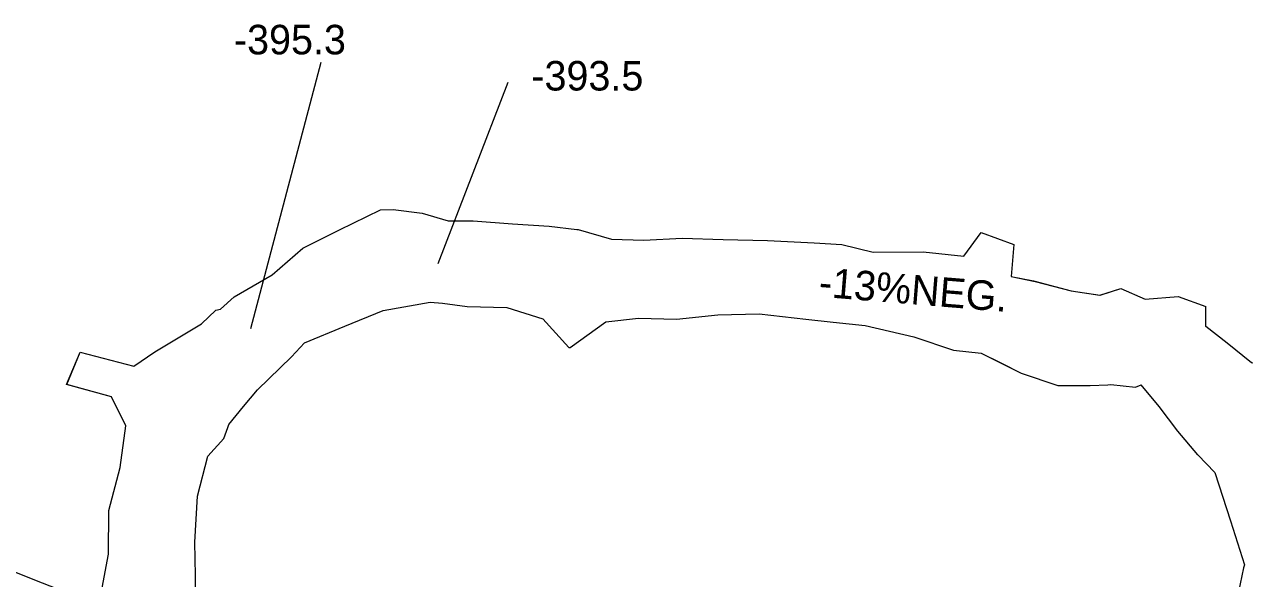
# Model space of a CAD drawing. Extents: x 0 to 99091, y -1812 to 13278.
# Drawn here: x 10198.9 to 10281.5, y 10094.2 to 10131.8 of the extents above; entities that cross this region are included whole.
import ezdxf

# ---------------------------------------------------------------- set-up
doc = ezdxf.new("R2010")
doc.units = 0
doc.header["$MEASUREMENT"] = 0
doc.layers.add('PROY82-480', color=3, linetype='Continuous')
doc.layers.add('R-380-8541-SE-SCR', color=1, linetype='Continuous')

msp = doc.modelspace()

# ---------------------------------------------------------------- linework, layer by layer
at = {"color": 2, "linetype": 'Continuous', "lineweight": 0, "flags": 128}
msp.add_lwpolyline([(10214.25529, 10111.17479), (10219.01641, 10129.23536)], dxfattribs=at)
at = {"color": 2, "linetype": 'Continuous', "lineweight": 0, "elevation": -393.4543, "flags": 128}
msp.add_lwpolyline([(10226.92, 10115.59), (10231.67304, 10127.86224)], dxfattribs=at)
at = {"layer": 'R-380-8541-SE-SCR', "color": 1, "linetype": 'Continuous', "lineweight": 0, "flags": 128}
for points, elevation in [([(10277.02393, 10113.3446), (10278.89869, 10112.67599)], -382.06388), ([(10277.02393, 10113.3446), (10278.89869, 10112.67592)], -386.95488)]:
    msp.add_lwpolyline(points, dxfattribs=dict(at, elevation=elevation))
at = {"layer": 'R-380-8541-SE-SCR', "color": 1, "linetype": 'Continuous', "lineweight": 0}
for points in [[(10211.8889, 10112.42423, -395.91283), (10212.20099, 10112.50179, -396.15987), (10213.10859, 10113.3305, -396.02022), (10213.10859, 10113.3305, -396.02022), (10215.68544, 10114.82982, -395.67111), (10217.76306, 10116.62837, -395.3569), (10220.25969, 10117.85745, -394.83106), (10223.01875, 10119.22766, -393.87031), (10223.88235, 10119.24197, -393.70348)], [(10211.8889, 10112.42423, -390.85383), (10212.20099, 10112.50179, -390.95987), (10213.10859, 10113.3305, -361.72022), (10213.10859, 10113.3305, -390.52022), (10215.68544, 10114.82982, -390.17111), (10217.76306, 10116.62837, -389.7569), (10220.25969, 10117.85745, -389.53106), (10223.01875, 10119.22766, -388.77031), (10223.88235, 10119.24197, -389.20348)], [(10223.88235, 10119.24197, -389.20348), (10223.88235, 10119.24197, -389.20348), (10225.85529, 10119.0062, -388.55466), (10227.60969, 10118.48473, -388.33072), (10229.29937, 10118.46889, -387.71923), (10231.9721, 10118.28527, -387.68332), (10234.44684, 10118.11526, -387.1723), (10236.3208, 10117.88629, -387.23592), (10236.41978, 10117.87949, -387.22348), (10238.66228, 10117.22426, -386.63733), (10240.84691, 10117.17441, -386.76363), (10243.44121, 10117.2969, -387.04017), (10246.21977, 10117.20625, -386.89182)], [(10223.88235, 10119.24197, -393.70348), (10223.88235, 10119.24197, -393.70348), (10225.85529, 10119.0062, -393.55466), (10227.60969, 10118.48473, -393.33072), (10229.29937, 10118.46889, -393.21923), (10231.9721, 10118.28527, -392.78332), (10234.44684, 10118.11526, -392.1723), (10236.3208, 10117.88629, -391.73592), (10236.41978, 10117.87949, -391.72348), (10238.66228, 10117.22426, -391.73733), (10240.84691, 10117.17441, -391.66363), (10243.44121, 10117.2969, -391.54017), (10246.21977, 10117.20625, -391.09182)], [(10246.21977, 10117.20625, -386.89182), (10249.21886, 10117.13693, -386.32649), (10252.38257, 10116.99029, -386.02705), (10254.25897, 10116.88458, -385.53051), (10256.38621, 10116.34889, -384.78714), (10259.76814, 10116.37946, -383.85649), (10262.51726, 10116.0772, -384.01947), (10263.69929, 10117.68123, -383.32293), (10265.90774, 10116.87015, -383.29534)], [(10246.21977, 10117.20625, -391.09182), (10249.21886, 10117.13693, -391.02649), (10252.38257, 10116.99029, -390.52705), (10254.25897, 10116.88458, -390.23051), (10256.38621, 10116.34889, -389.58714), (10259.76814, 10116.37946, -388.95649), (10262.51726, 10116.0772, -388.31947), (10263.69929, 10117.68123, -388.12293), (10265.90792, 10116.87005, -388.09534)], [(10265.90774, 10116.87015, -383.29534), (10265.90774, 10116.87015, -383.29534), (10265.90774, 10116.87015, -383.29534), (10265.90774, 10116.87015, -383.29534), (10265.71904, 10114.71759, -382.97615), (10267.23704, 10114.41987, -382.8967), (10269.78944, 10113.72914, -382.14258), (10271.73303, 10113.43868, -382.05833), (10273.16031, 10113.90179, -381.94874)], [(10265.90792, 10116.87005, -388.09534), (10265.90792, 10116.87005, -388.09534), (10265.90792, 10116.87005, -388.09534), (10265.90792, 10116.87005, -388.09534), (10265.71904, 10114.71759, -387.77615), (10267.35134, 10114.37533, -387.7967), (10269.78165, 10113.73181, -387.34258), (10271.74351, 10113.43925, -387.15833), (10273.16031, 10113.90179, -387.04874)], [(10273.16031, 10113.90179, -381.94874), (10273.16031, 10113.90179, -381.94874), (10273.16031, 10113.90179, -381.94874), (10273.16031, 10113.90179, -381.94874), (10274.78773, 10113.17066, -381.96406), (10277.02393, 10113.3446, -382.06388)], [(10273.16031, 10113.90179, -387.04874), (10273.16031, 10113.90179, -387.04874), (10273.16031, 10113.90179, -387.04874), (10273.16031, 10113.90179, -387.04874), (10274.78773, 10113.17066, -386.96406), (10277.02393, 10113.3446, -386.95488)], [(10204.18903, 10093.60546, -393.10618), (10204.60791, 10095.89318, -392.80399), (10204.63662, 10098.85605, -391.75784), (10205.39099, 10101.76317, -391.79412), (10205.79491, 10104.5874, -391.54797), (10204.81198, 10106.54353, -391.31611), (10201.76657, 10107.40057, -391.34578), (10202.70301, 10109.59023, -391.3282), (10206.33173, 10108.63687, -391.09633), (10207.7531, 10109.5984, -391.17326), (10210.91178, 10111.51093, -391.01832), (10211.8889, 10112.42423, -390.85383)], [(10204.18903, 10093.60546, -397.30618), (10204.60791, 10095.89318, -397.20399), (10204.63662, 10098.85605, -397.15784), (10205.39099, 10101.76317, -396.99412), (10205.79491, 10104.5874, -396.84797), (10204.81198, 10106.54353, -396.71611), (10201.78946, 10107.40057, -396.64578), (10202.70301, 10109.59023, -396.6282), (10206.33173, 10108.63687, -396.49633), (10207.7531, 10109.5984, -396.27326), (10210.91178, 10111.51093, -396.11832), (10211.8889, 10112.42423, -395.91283)], [(10217.89218, 10110.20599, -390.85383), (10217.89218, 10110.20599, -390.85383), (10217.89218, 10110.20599, -390.85383), (10217.89218, 10110.20599, -390.85383), (10217.89218, 10110.20599, -390.85383), (10217.89218, 10110.20599, -390.85383), (10217.89218, 10110.20599, -390.85383), (10220.60485, 10111.34403, -389.7569), (10223.19621, 10112.39697, -389.53106), (10226.38153, 10112.97453, -388.77031), (10227.22589, 10112.8979, -388.33072)], [(10217.89218, 10110.20599, -395.91283), (10217.89218, 10110.20599, -395.91283), (10217.89218, 10110.20599, -395.91283), (10217.89218, 10110.20599, -395.91283), (10217.89218, 10110.20599, -395.91283), (10217.89218, 10110.20599, -395.91283), (10217.89218, 10110.20599, -395.91283), (10220.60485, 10111.34403, -395.3569), (10223.19621, 10112.39697, -394.83106), (10226.38153, 10112.97453, -393.87031), (10227.22589, 10112.8979, -393.33072)], [(10227.22589, 10112.8979, -388.33072), (10227.22589, 10112.8979, -388.33072), (10228.90186, 10112.68252, -387.71923), (10231.58144, 10112.59868, -387.68332), (10234.01506, 10111.83008, -387.1723), (10235.7725, 10109.9051, -387.23592), (10235.87149, 10109.8983, -387.22348), (10238.27848, 10111.63742, -386.63733), (10240.48367, 10111.88687, -386.76363), (10243.06425, 10111.80983, -387.04017), (10245.87024, 10112.11824, -386.89182)], [(10227.22589, 10112.8979, -393.33072), (10227.22589, 10112.8979, -393.33072), (10228.90186, 10112.68252, -393.21923), (10231.58144, 10112.59868, -392.78332), (10234.01506, 10111.83008, -392.1723), (10235.7725, 10109.9051, -391.73592), (10235.87149, 10109.8983, -391.72348), (10238.27848, 10111.63742, -391.73733), (10240.48367, 10111.88687, -391.66363), (10243.06425, 10111.80983, -391.54017), (10245.87024, 10112.11824, -391.09182)], [(10282.79246, 10108.67788, -393.27414), (10282.00097, 10108.84893, -386.23717), (10280.35884, 10110.182, -386.39944), (10278.89425, 10111.314, -386.64625), (10278.89869, 10112.67592, -386.95488)], [(10282.79246, 10108.67788, -388.65806), (10282.00097, 10108.84893, -380.93717), (10280.35884, 10110.182, -381.19944), (10278.89443, 10111.31383, -381.34625), (10278.89869, 10112.67599, -382.06388)], [(10245.87024, 10112.11824, -386.89182), (10248.67241, 10112.16688, -386.32649), (10251.81426, 10111.82144, -386.02705), (10253.67974, 10111.61633, -385.53051), (10255.83976, 10111.37884, -384.78714), (10259.13426, 10110.61421, -383.85649), (10261.81781, 10109.71554, -384.01947), (10263.68328, 10109.51044, -383.32293), (10266.41274, 10108.16315, -382.8967)], [(10245.87024, 10112.11824, -391.09182), (10248.67241, 10112.16688, -391.02649), (10251.81426, 10111.82144, -390.52705), (10253.67974, 10111.61633, -390.23051), (10255.83976, 10111.37884, -389.58714), (10259.13426, 10110.61421, -388.95649), (10261.81781, 10109.71554, -388.31947), (10263.68328, 10109.51044, -388.12293), (10263.68328, 10109.51044, -388.12293)], [(10210.50397, 10094.45221, -392.42247), (10210.50397, 10094.45221, -392.42247), (10210.4523, 10096.70713, -391.75784), (10210.64387, 10099.82221, -391.79412), (10211.32919, 10102.54246, -391.54797), (10212.40988, 10103.73607, -391.31611), (10212.68609, 10104.48358, -391.34578), (10212.75514, 10104.67046, -391.3282), (10213.74203, 10105.89873, -391.09633), (10214.6944, 10107.03356, -391.17326), (10217.00887, 10109.25803, -391.01832), (10217.89218, 10110.20599, -390.85383)], [(10210.50397, 10094.45221, -397.82247), (10210.50397, 10094.45221, -397.82247), (10210.4523, 10096.70713, -397.15784), (10210.64387, 10099.82221, -396.99412), (10211.32919, 10102.54246, -396.84797), (10212.40988, 10103.73607, -396.71611), (10212.68609, 10104.48358, -396.64578), (10212.75514, 10104.67046, -396.6282), (10213.74203, 10105.89873, -396.49633), (10214.6944, 10107.03356, -396.27326), (10217.00887, 10109.25803, -396.11832), (10217.89218, 10110.20599, -395.91283)], [(10263.68328, 10109.51044, -388.12293), (10263.68328, 10109.51044, -388.12293), (10263.68328, 10109.51044, -388.12293), (10263.68328, 10109.51044, -388.12293), (10265.02903, 10108.84716, -387.77615), (10266.41274, 10108.16315, -387.7967), (10268.88141, 10107.32088, -387.34258), (10271.06827, 10107.3246, -387.15833), (10272.26603, 10107.36266, -387.04874)], [(10266.41274, 10108.16315, -382.8967), (10266.41274, 10108.16315, -382.8967), (10266.41274, 10108.16315, -382.8967), (10266.41274, 10108.16315, -382.8967), (10266.41274, 10108.16315, -382.8967), (10266.41274, 10108.16315, -382.8967), (10268.88141, 10107.32088, -382.14258), (10271.06827, 10107.3246, -382.05833), (10272.26603, 10107.36266, -381.94874)], [(10272.26603, 10107.36266, -381.94874), (10272.26603, 10107.36266, -381.94874), (10272.26603, 10107.36266, -381.94874), (10272.46949, 10107.38348, -382.1201), (10274.15281, 10107.20435, -381.96406), (10274.52148, 10107.36178, -381.34625)], [(10272.26603, 10107.36266, -387.04874), (10272.26603, 10107.36266, -387.04874), (10272.26603, 10107.36266, -387.04874), (10272.46949, 10107.38348, -387.0201), (10274.15281, 10107.20435, -386.96406), (10274.52148, 10107.36178, -386.64625)], [(10278.35825, 10102.62606, -380.87491), (10277.00972, 10104.23078, -380.93717), (10275.73459, 10105.90342, -381.19944), (10274.52148, 10107.36178, -381.34625), (10274.52148, 10107.36178, -381.34625)], [(10278.35825, 10102.62606, -386.07491), (10277.00972, 10104.23078, -386.23717), (10275.73459, 10105.90342, -386.39944), (10274.52148, 10107.36178, -386.64625), (10274.52148, 10107.36178, -386.64625)], [(10278.35825, 10102.62606, -380.87491), (10279.5206, 10101.43502, -381.07575), (10280.56691, 10098.16196, -381.42762)], [(10278.35825, 10102.62606, -386.07491), (10279.5206, 10101.43502, -385.77575), (10280.56691, 10098.16196, -385.52762)], [(10201.8092, 10093.27506, -369.41533), (10200.15009, 10093.92137, -369.13311), (10197.48914, 10094.99962, -368.67843), (10194.48449, 10095.9796, -368.0767), (10191.73139, 10096.45679, -367.53769), (10191.73139, 10096.45679, -367.53769), (10190.94922, 10096.60672, -367.21226), (10190.76143, 10096.66797, -367.18091), (10189.5718, 10097.16115, -366.97708), (10189.4779, 10097.19178, -366.9614), (10186.69293, 10097.88974, -366.30671), (10184.31454, 10098.56028, -366.01474), (10181.49855, 10099.16317, -365.76005), (10181.49855, 10099.16317, -365.76005)], [(10280.56691, 10098.16196, -381.42762), (10281.51168, 10095.16724, -381.05131), (10281.4637, 10094.97473, -381.02604), (10280.88909, 10092.25542, -380.67225), (10279.63525, 10089.70538, -379.71846), (10277.30433, 10089.11265, -379.8163), (10277.02799, 10087.7021, -379.77839), (10278.18951, 10086.3853, -379.76359), (10277.44482, 10083.8106, -379.62244), (10275.70526, 10081.20141, -379.06117)], [(10280.56691, 10098.16196, -385.52762), (10281.51168, 10095.16724, -385.55131), (10281.4637, 10094.97473, -385.52604), (10280.88909, 10092.25542, -385.17225), (10279.63525, 10089.70538, -384.81846), (10277.30456, 10089.11265, -384.6163), (10277.02845, 10087.70198, -384.57839), (10278.18951, 10086.3853, -384.46359), (10277.44482, 10083.8106, -384.12244), (10275.70526, 10081.20141, -383.66117)], [(10213.44574, 10084.28792, -393.56234), (10212.49237, 10085.74339, -393.8116), (10211.53114, 10087.51386, -393.13427), (10210.53841, 10090.54437, -393.05053), (10210.50397, 10094.45221, -392.42247), (10210.50397, 10094.45221, -392.42247), (10210.50397, 10094.45221, -392.42247)], [(10213.44574, 10084.28792, -399.06234), (10212.49237, 10085.74339, -399.0116), (10211.53114, 10087.51386, -398.63427), (10210.53841, 10090.54437, -398.15053), (10210.50397, 10094.45221, -397.82247), (10210.50397, 10094.45221, -397.82247), (10210.50397, 10094.45221, -397.82247)]]:
    msp.add_polyline3d(points, dxfattribs=at)

# ---------------------------------------------------------------- texts
at = {"color": 2, "linetype": 'Continuous', "lineweight": 0, "char_height": 2, "width": 19.2741966, "attachment_point": 1}
for s, insert in [('-395.3', (10213.10263, 10131.75517)), ('-393.5', (10233.2392, 10129.30588))]:
    msp.add_mtext(s, dxfattribs=dict(at, insert=insert))
at = {"layer": 'PROY82-480', "color": 2, "linetype": 'Continuous', "lineweight": 0, "insert": (10252.81504, 10115.33685, 387.4539), "char_height": 2, "width": 25.3950124, "attachment_point": 1, "rotation": 355.3555086}
msp.add_mtext('-13%NEG.', dxfattribs=at)

doc.saveas('drawing.dxf')
